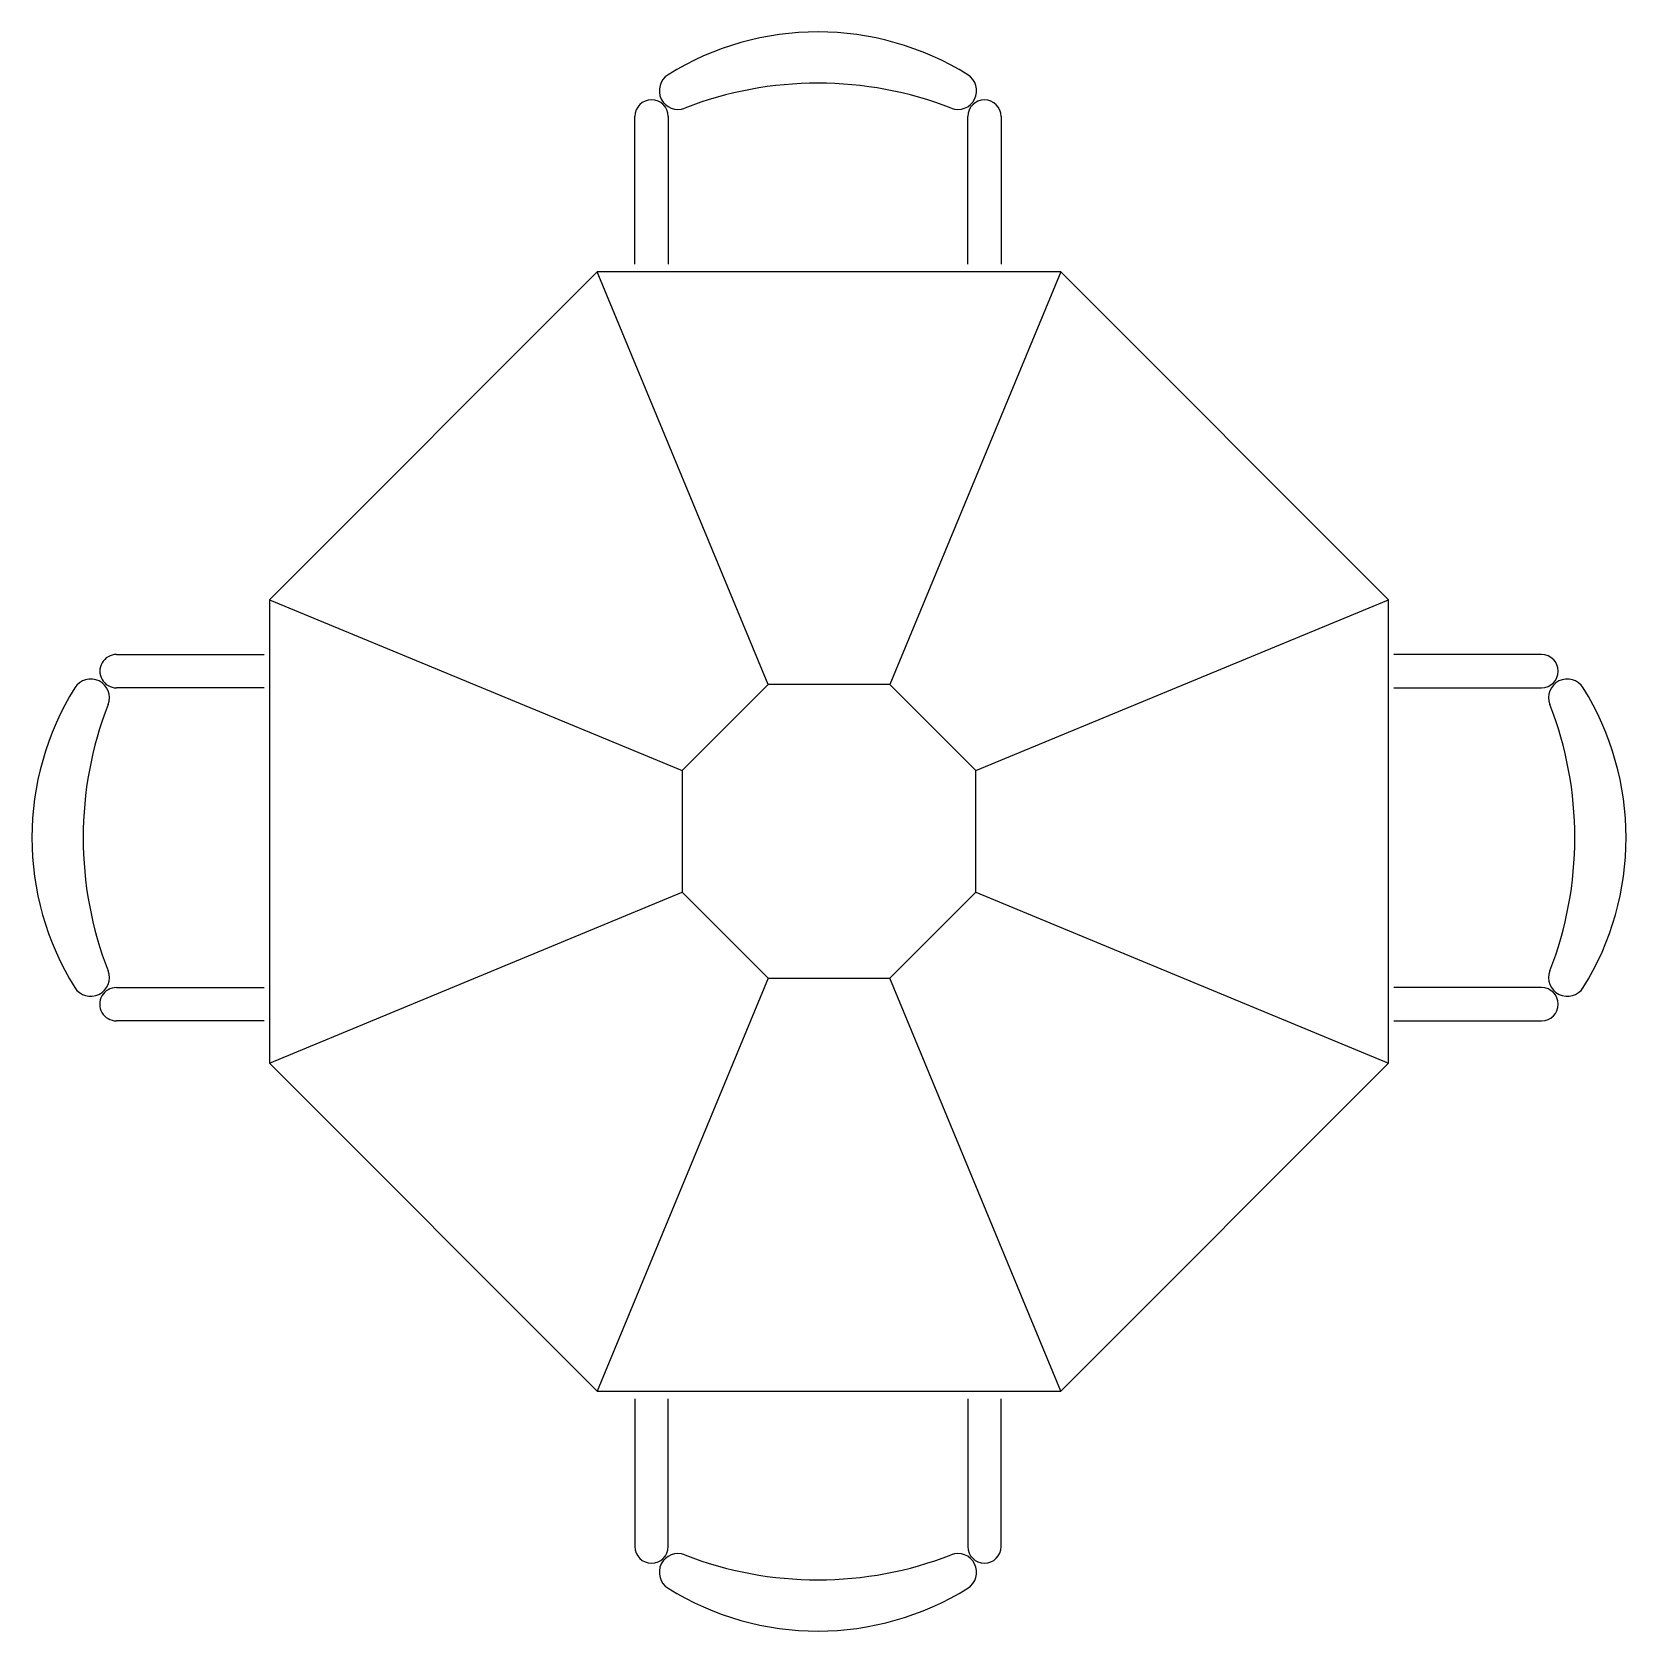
# Model space of a CAD drawing. Header units: millimetres. Extents: x 1515.63 to 1517.95, y 1340.41 to 1342.73.
import ezdxf

# ---------------------------------------------------------------- set-up
doc = ezdxf.new("R2010")
doc.units = ezdxf.units.MM
doc.layers.add('Varandas_e_Piscinas', color=2, linetype='Continuous')

msp = doc.modelspace()

# ---------------------------------------------------------------- linework, layer by layer
at = {"layer": 'Varandas_e_Piscinas'}
for p, q in [((1516.5093, 1342.393), (1516.5094, 1342.6078)), ((1516.5578, 1342.6078), (1516.5577, 1342.393)), ((1516.9933, 1342.393), (1516.9934, 1342.6076)), ((1517.0418, 1342.6076), (1517.0417, 1342.393)), ((1516.7032, 1341.7819), (1516.4547, 1342.3819)), ((1517.1285, 1342.3819), (1516.88, 1341.7819)), ((1515.9782, 1341.9054), (1516.5782, 1341.6569)), ((1517.005, 1341.6569), (1517.605, 1341.9054)), ((1515.7557, 1341.8257), (1515.9704, 1341.8256)), ((1517.8275, 1341.8257), (1517.6128, 1341.8256)), ((1515.9704, 1341.7772), (1515.7557, 1341.7773)), ((1517.6128, 1341.7772), (1517.8275, 1341.7773)), ((1515.9782, 1341.2316), (1516.5782, 1341.4801)), ((1517.005, 1341.4801), (1517.605, 1341.2316)), ((1516.7032, 1341.3551), (1516.4547, 1340.7551)), ((1517.1285, 1340.7551), (1516.88, 1341.3551)), ((1515.7556, 1341.3417), (1515.9704, 1341.3416)), ((1517.8276, 1341.3417), (1517.6128, 1341.3416)), ((1515.9704, 1341.2932), (1515.7556, 1341.2933)), ((1517.6128, 1341.2932), (1517.8276, 1341.2933)), ((1516.5093, 1340.744), (1516.5094, 1340.5292)), ((1516.5578, 1340.5292), (1516.5577, 1340.744)), ((1516.9933, 1340.744), (1516.9934, 1340.5293)), ((1517.0418, 1340.5293), (1517.0417, 1340.744))]:
    msp.add_line(p, q, dxfattribs=at)
for points in [[(1516.4547, 1340.7551), (1517.1285, 1340.7551), (1517.605, 1341.2316), (1517.605, 1341.9054), (1517.1285, 1342.3819), (1516.4547, 1342.3819), (1515.9782, 1341.9054), (1515.9782, 1341.2316)], [(1516.7032, 1341.3551), (1516.88, 1341.3551), (1517.005, 1341.4801), (1517.005, 1341.6569), (1516.88, 1341.7819), (1516.7032, 1341.7819), (1516.5782, 1341.6569), (1516.5782, 1341.4801)]]:
    msp.add_lwpolyline(points, close=True, dxfattribs=at)
for centre, radius, start, end in [((1516.7755, 1342.3182), 0.4123, 58.0899, 121.8715), ((1516.5721, 1342.6452), 0.0272, 121.8715, 291.22), ((1516.7754, 1342.1217), 0.5344, 68.7414, 111.22), ((1516.979, 1342.6451), 0.0272, 248.7414, 58.0899), ((1516.5336, 1342.6078), 0.0242, 359.9807, 179.9807), ((1517.0176, 1342.6076), 0.0242, 359.9807, 179.9807), ((1515.7557, 1341.8015), 0.0242, 89.9807, 269.9807), ((1517.8275, 1341.8015), 0.0242, 270.0193, 90.0193), ((1515.7183, 1341.7629), 0.0272, 338.7414, 148.0899), ((1517.8649, 1341.7629), 0.0272, 31.9101, 201.2586), ((1516.0452, 1341.5594), 0.4123, 148.0899, 211.8715), ((1517.538, 1341.5594), 0.4123, 328.1285, 31.9101), ((1516.2417, 1341.5593), 0.5344, 158.7414, 201.22), ((1517.3415, 1341.5593), 0.5344, 338.78, 21.2586), ((1515.7182, 1341.3561), 0.0272, 211.8715, 21.22), ((1517.865, 1341.3561), 0.0272, 158.78, 328.1285), ((1515.7556, 1341.3175), 0.0242, 89.9807, 269.9807), ((1517.8276, 1341.3175), 0.0242, 270.0193, 90.0193), ((1516.5336, 1340.5292), 0.0242, 180.0193, 0.0193), ((1516.5721, 1340.4918), 0.0272, 68.78, 238.1285), ((1516.7754, 1341.0153), 0.5344, 248.78, 291.2586), ((1516.979, 1340.4919), 0.0272, 301.9101, 111.2586), ((1517.0176, 1340.5293), 0.0242, 180.0193, 0.0193), ((1516.7755, 1340.8188), 0.4123, 238.1285, 301.9101)]:
    msp.add_arc(centre, radius, start, end, dxfattribs=at)

doc.saveas('drawing.dxf')
